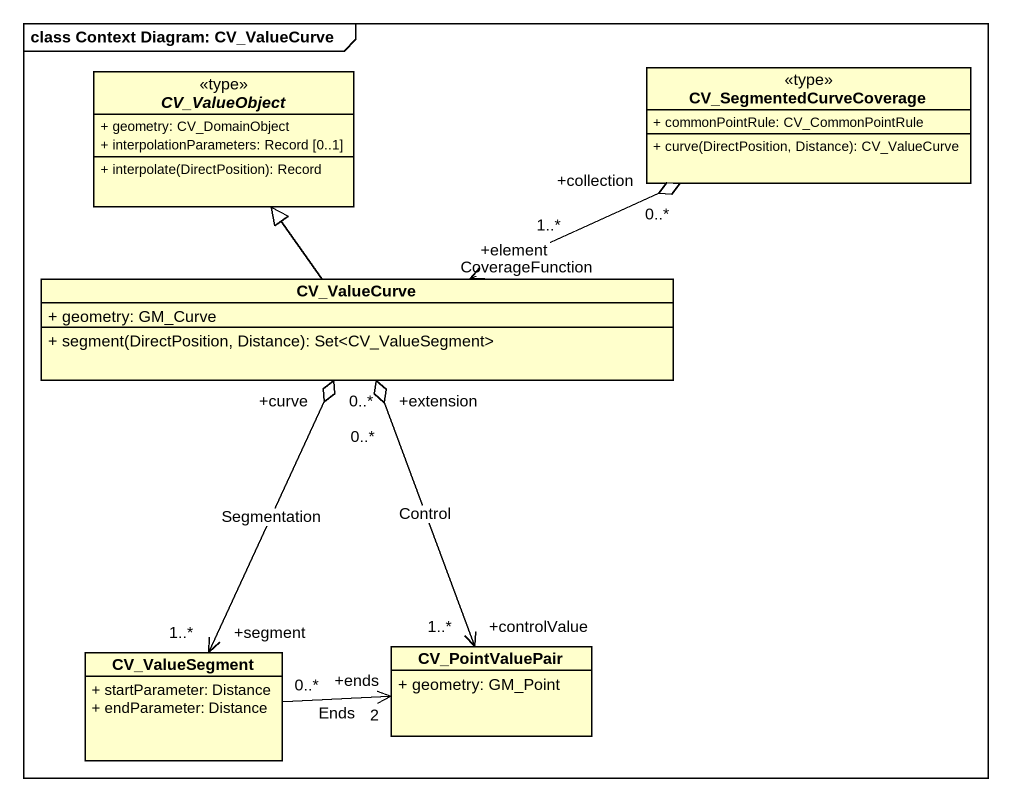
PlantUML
@startuml
mainframe class Context Diagram: CV_ValueCurve
hide circle
hide empty members
skinparam classAttributeIconSize 0
abstract class CV_ValueObject <<type>> {
  + geometry: CV_DomainObject
  + interpolationParameters: Record [0..1]
  + interpolate(DirectPosition): Record
}
class CV_SegmentedCurveCoverage <<type>> {
  + commonPointRule: CV_CommonPointRule
  + curve(DirectPosition, Distance): CV_ValueCurve
}
class CV_ValueCurve {
  + geometry: GM_Curve
  + segment(DirectPosition, Distance): Set<CV_ValueSegment>
}
class CV_PointValuePair {
  + geometry: GM_Point
}
class CV_ValueSegment {
  + startParameter: Distance
  + endParameter: Distance
}
CV_ValueCurve -up-|> CV_ValueObject
CV_ValueCurve "+element\n1..*" <-right-o "+collection\n0..*" CV_SegmentedCurveCoverage : CoverageFunction
CV_ValueCurve "+extension\n0..*" o--> "+controlValue\n1..*" CV_PointValuePair : Control
CV_ValueSegment "+segment\n1..*" <-up-o "+curve\n0..*" CV_ValueCurve : Segmentation
CV_ValueSegment "0..*" -right-> "+ends\n2" CV_PointValuePair : Ends
@enduml
